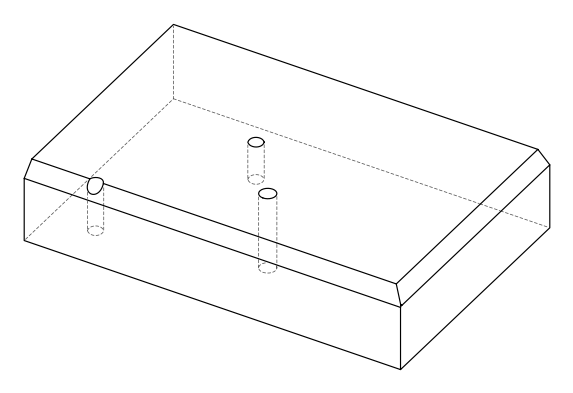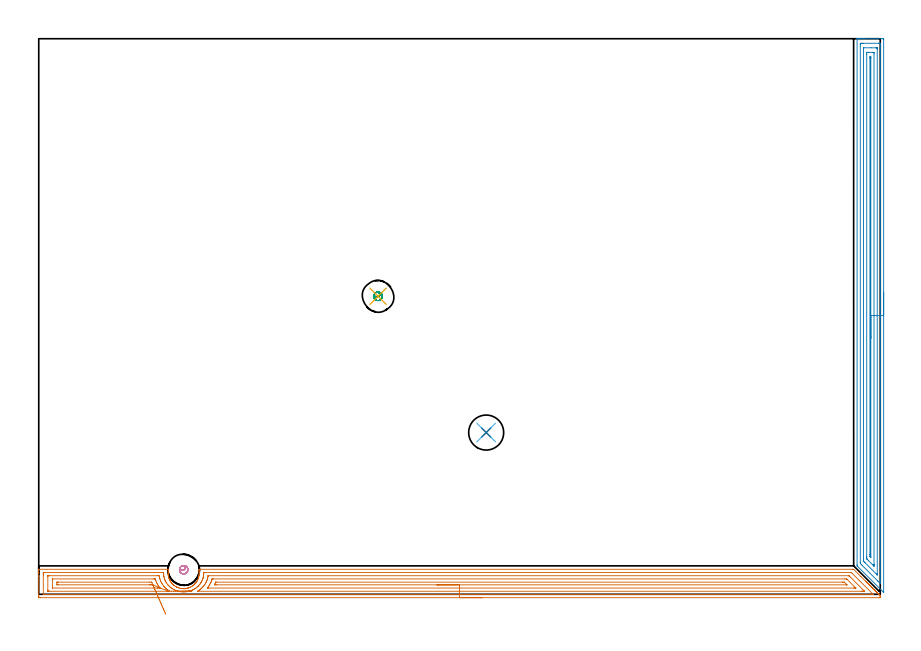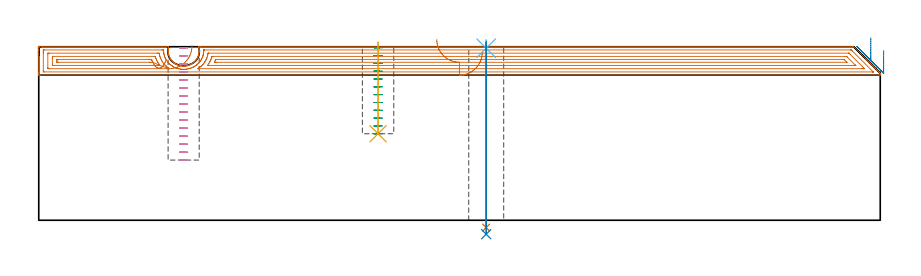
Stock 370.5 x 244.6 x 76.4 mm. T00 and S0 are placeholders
(PLAN: 8 operations, 5 tool changes, 27.3 min)
(1 AREA_MILL | FG_CHAMFER_SURFACE | UGT0205_001 | 14.74 min | 28947 mm3)
(2 AREA_MILL_1 | FG_CHAMFER_SURFACE_1 | UGT0205_001 | 9.7 min | 16164 mm3)
(3 MILL_BLIND_HOLE_FROM_SOLID_MATERIAL | STEP1POCKET | UGT0201_128 | Spiral | 0.92 min | 5716 mm3)
(4 MILL_BLIND_HOLE_FROM_SOLID_MATERIAL_1 | STEP1POCKET_1 | UGT0201_128 | Spiral | 1.11 min | 7000 mm3)
(5 BORE_BLIND_HOLE | STEP1POCKET | UGT0332_073 | 0.16 min | 4 mm3)
(6 SPOT_DRILL | STEP1HOLE | NXT0321_9005460120000 | 0.03 min | 2 mm3)
(7 DRILL_THROUGH_HOLE_INTO_CENTER | STEP1HOLE | NXT0301_065 | 0.33 min | 5286 mm3)
(8 DRILL_TO_ENLARGE_THROUGH_HOLE | STEP1HOLE | UGT0301_284 | 0.34 min | 8915 mm3)
(TOOL UGT0205_001 | Chamfer Mill 20 x 3 x 45 deg. | D20 FL50 Z2)
(TOOL UGT0201_128 | Carbide End Mill 10.0 | D10 FL15 Z4)
(TOOL UGT0332_073 | 13.8 mm Rough Boring Bar | D13.8)
(TOOL NXT0321_9005460120000 | NC Spot Drill, 142deg, 12mm, Carbide, Uncoated | D12 PA142 FL30 Z2)
(TOOL NXT0301_065 | Carbide Drill 9.4mm [860.1-0940-075A1-MM 2214] | D9.4 PA140 FL98 Z2)
(TOOL UGT0301_284 | Twist Drill 15.4 mm | D15.4 PA118 FL120 Z2)
(OP 1 AREA_MILL)
G17 G21 G94 G90
T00 M6
G54
G17 G0 G90 X195.25 Y-1.5 S1061 M3
G43 Z86.4 H0
Z73.9
G94 G1 X195.212 Z73.028 F250.
X195.098 Z72.163
X194.909 Z71.312
X194.647 Z70.48
X194.313 Z69.674
X193.91 Z68.9
X193.441 Z68.164
X192.91 Z67.472
X192.321 Z66.829
X191.678 Z66.239
X190.986 Z65.708
X190.25 Z65.24
X189.476 Z64.837
X188.67 Z64.503
X187.838 Z64.241
X186.986 Z64.052
X186.122 Z63.938
X185.25 Z63.9
X0.628
X0.13 Y-1.495 Z63.904
X0.009 Y-1.492 Z63.906
X0.005 Y-1.001 Z64.396
X0. Y-0.38 Z65.018
Y7.847 Z73.241
Y9.259 Z74.655
Y9.616 Z75.012
Y10.597 Z75.997
X0.008 Y10.978 Z76.369
X0.01 Y10.997 Z76.388
X0.181 Y11. Z76.4
X56.953
X57.142 Y10.996 Z76.39
X57.152 Y10.982 Z76.377
X57.158 Y10.972 Z76.369
X57.153 Y10.95 Z76.35
X57.135 Y10.86 Z76.26
X57.09 Y10.651 Z76.049
X57.018 Y10.25 Z75.648
X56.975 Y9.771 Z75.17
X56.958 Y9.33 Z74.73
X56.971 Y8.89 Z74.289
X57.007 Y8.45 Z73.85
X57.018 Y8.352 Z73.751
X57.09 Y7.96 Z73.358
X57.117 Y7.847 Z73.245
X57.18 Y7.57 Z72.969
X57.313 Y7.127 Z72.527
X57.375 Y6.962 Z72.362
X57.477 Y6.69 Z72.089
X57.68 Y6.247 Z71.645
X57.768 Y6.077 Z71.475
X57.906 Y5.811 Z71.209
X58.025 Y5.635 Z71.034
X58.21 Y5.36 Z70.759
X58.294 Y5.249 Z70.647
X58.337 Y5.192 Z70.59
X58.458 Y5.03 Z70.43
X58.534 Y4.93 Z70.329
X58.69 Y4.75 Z70.149
X58.806 Y4.617 Z70.016
X59.1 Y4.328 Z69.726
X59.405 Y4.05 Z69.45
X59.55 Y3.931 Z69.331
X59.699 Y3.818 Z69.218
X60.14 Y3.522 Z68.922
X60.593 Y3.252 Z68.651
X60.748 Y3.171 Z68.569
X60.976 Y3.069 Z68.465
X61.114 Y3.007 Z68.404
X61.486 Y2.861 Z68.257
X61.931 Y2.721 Z68.118
X62.38 Y2.61 Z68.006
X62.826 Y2.528 Z67.928
X63.274 Y2.476 Z67.875
X63.609 Y2.458 Z67.856
X63.783 Z67.853
X64. Y2.457 Z67.854
X64.106 Y2.465 Z67.856
X64.167 Y2.467 Z67.86
X64.568 Y2.504 Z67.902
X64.615 Y2.508 Z67.906
X65.061 Y2.576 Z67.973
X65.304 Y2.631 Z68.028
X65.447 Y2.664 Z68.06
X65.499 Y2.675 Z68.073
X65.509 Y2.677 Z68.075
X65.787 Y2.759 Z68.156
X65.954 Y2.808 Z68.205
X66.404 Y2.976 Z68.374
X66.854 Y3.17 Z68.57
X67.235 Y3.388 Z68.786
X67.302 Y3.426 Z68.825
X67.742 Y3.706 Z69.104
X68.129 Y4.005 Z69.405
X68.187 Y4.05 Z69.45
X68.468 Y4.308 Z69.703
X68.576 Y4.403 Z69.803
X68.635 Y4.457 Z69.856
X68.799 Y4.638 Z70.036
X68.956 Y4.809 Z70.209
X69.066 Y4.93 Z70.33
X69.273 Y5.192 Z70.592
X69.306 Y5.235 Z70.634
X69.47 Y5.466 Z70.864
X69.529 Y5.549 Z70.946
X69.581 Y5.635 Z71.032
X69.688 Y5.811 Z71.209
X69.92 Y6.246 Z71.646
X70.009 Y6.44 Z71.838
X70.123 Y6.69 Z72.089
X70.225 Y6.962 Z72.36
X70.284 Y7.12 Z72.518
X70.364 Y7.373 Z72.772
X70.426 Y7.57 Z72.97
X70.518 Y8.009 Z73.408
X70.588 Y8.45 Z73.85
X70.629 Y8.89 Z74.289
X70.642 Y9.33 Z74.73
X70.625 Y9.771 Z75.17
X70.58 Y10.21 Z75.609
X70.514 Y10.644 Z76.042
X70.455 Y10.949 Z76.348
X70.447 Y10.994 Z76.392
X71.258 Y11. Z76.4
X358.249
X358.795 Y10.999 Z76.383
X358.851 Y10.95 Z76.348
X361.955 Y7.847 Z73.243
X364.019 Y5.782 Z71.178
X364.122 Y5.678 Z71.078
X364.21 Y5.59 Z70.99
X364.314 Y5.487 Z70.883
X364.414 Y5.386 Z70.786
X364.508 Y5.292 Z70.692
X364.609 Y5.192 Z70.588
X364.706 Y5.094 Z70.494
X364.806 Y4.994 Z70.394
X364.904 Y4.897 Z70.293
X364.998 Y4.802 Z70.202
X365.104 Y4.696 Z70.096
X365.199 Y4.602 Z69.999
X365.29 Y4.511 Z69.91
X365.402 Y4.398 Z69.798
X365.494 Y4.308 Z69.704
X365.582 Y4.219 Z69.618
X365.7 Y4.1 Z69.5
X365.789 Y4.013 Z69.409
X365.874 Y3.927 Z69.326
X365.998 Y3.802 Z69.202
X366.084 Y3.718 Z69.114
X366.165 Y3.635 Z69.034
X366.296 Y3.504 Z68.904
X366.379 Y3.423 Z68.819
X366.457 Y3.343 Z68.742
X366.594 Y3.206 Z68.605
X366.674 Y3.128 Z68.524
X366.749 Y3.051 Z68.45
X366.892 Y2.908 Z68.307
X366.969 Y2.833 Z68.229
X367.041 Y2.759 Z68.158
X367.19 Y2.61 Z68.009
X367.264 Y2.538 Z67.934
X367.333 Y2.467 Z67.866
X367.488 Y2.312 Z67.711
X367.559 Y2.243 Z67.639
X367.625 Y2.175 Z67.574
X367.786 Y2.014 Z67.413
X367.853 Y1.948 Z67.344
X367.917 Y1.883 Z67.282
X368.084 Y1.716 Z67.115
X368.148 Y1.653 Z67.05
X368.209 Y1.591 Z66.99
X368.382 Y1.418 Z66.817
X368.443 Y1.358 Z66.755
X368.501 Y1.299 Z66.698
X368.68 Y1.12 Z66.519
X368.738 Y1.063 Z66.46
X368.793 Y1.007 Z66.406
X368.978 Y0.822 Z66.221
X369.033 Y0.768 Z66.165
X369.085 Y0.715 Z66.114
X369.276 Y0.524 Z65.923
X369.328 Y0.473 Z65.87
X369.377 Y0.423 Z65.822
X369.574 Y0.226 Z65.625
X369.623 Y0.178 Z65.575
X369.669 Y0.132 Z65.53
X369.872 Y-0.072 Z65.327
X369.918 Y-0.117 Z65.281
X370.044 Y-0.244 Z65.156
X370.17 Y-0.37 Z65.029
X370.36 Y-0.559 Z64.839
X370.468 Y-0.67 Z64.727
X370.499 Y-0.709 Z64.686
X370.5 Y-1.001 Z64.397
Y-1.096 Z64.303
X370.499 Y-1.491 Z63.905
X370.384 Y-1.5 Z63.9
X185.25
Y-0.086 Z65.314
X2.384 Y-0.085 Z65.315
X2.01 Y-0.079 Z65.321
X2.006 Y0.041 Z65.441
X2.001 Y0.294 Z65.694
X2. Y8.258 Z73.658
X2.001 Y8.732 Z74.132
X2.002 Y9.141 Z74.541
X2.01 Y9.554 Z74.954
X2.019 Y9.58 Z74.98
X2.039 Y9.581 Z74.981
X2.092 Y9.584 Z74.984
X2.2 Y9.585 Z74.985
X2.416 Y9.586 Z74.986
X54.302
X54.711 Y9.583 Z74.983
X54.915 Y9.58 Z74.98
X54.957 Y9.579 Z74.979
X54.96 Y9.54 Z74.94
X54.963 Y9.479 Z74.879
X54.975 Y8.92 Z74.32
X54.988 Y8.732 Z74.132
X55.02 Y8.366 Z73.766
X55.081 Y7.93 Z73.33
X55.097 Y7.847 Z73.247
X55.165 Y7.525 Z72.925
X55.327 Y6.962 Z72.362
X55.395 Y6.735 Z72.135
X55.551 Y6.335 Z71.735
X55.665 Y6.077 Z71.477
X55.79 Y5.804 Z71.204
X56.059 Y5.273 Z70.673
X56.11 Y5.192 Z70.592
X56.205 Y5.048 Z70.448
X56.747 Y4.308 Z69.708
X56.953 Y4.06 Z69.46
X57.262 Y3.724 Z69.124
X57.573 Y3.423 Z68.823
X57.847 Y3.174 Z68.574
X58.204 Y2.888 Z68.288
X58.703 Y2.538 Z67.938
X58.741 Y2.512 Z67.912
X58.82 Y2.46 Z67.86
X59.408 Y2.121 Z67.521
X59.635 Y2.003 Z67.403
X59.779 Y1.938 Z67.338
X60.441 Y1.653 Z67.053
X60.529 Y1.619 Z67.019
X60.585 Y1.598 Z66.998
X61.089 Y1.444 Z66.844
X61.424 Y1.354 Z66.754
X61.824 Y1.256 Z66.656
X62.318 Y1.167 Z66.567
X62.505 Y1.139 Z66.539
X63.056 Y1.077 Z66.477
X63.212 Y1.068 Z66.468
X63.822 Y1.049 Z66.449
X64.106 Y1.051 Z66.451
X64.672 Y1.092 Z66.492
X65. Y1.127 Z66.527
X65.461 Y1.196 Z66.596
X65.894 Y1.286 Z66.686
X66.195 Y1.355 Z66.755
X66.788 Y1.529 Z66.929
X66.882 Y1.56 Z66.96
X67.137 Y1.653 Z67.053
X67.682 Y1.878 Z67.278
X67.953 Y1.997 Z67.397
X68.133 Y2.092 Z67.492
X68.576 Y2.342 Z67.742
X68.699 Y2.416 Z67.816
X68.888 Y2.538 Z67.938
X69.233 Y2.773 Z68.173
X69.47 Y2.954 Z68.354
X69.732 Y3.163 Z68.563
X70.023 Y3.423 Z68.823
X70.199 Y3.586 Z68.986
X70.364 Y3.751 Z69.151
X70.628 Y4.046 Z69.446
X70.854 Y4.308 Z69.708
X71.031 Y4.532 Z69.932
X71.258 Y4.838 Z70.238
X71.397 Y5.055 Z70.455
X71.479 Y5.192 Z70.592
X71.716 Y5.624 Z71.024
X71.937 Y6.077 Z71.477
X72.004 Y6.224 Z71.624
X72.152 Y6.585 Z71.985
X72.25 Y6.865 Z72.265
X72.28 Y6.962 Z72.362
X72.376 Y7.29 Z72.69
X72.439 Y7.563 Z72.963
X72.494 Y7.847 Z73.247
X72.569 Y8.319 Z73.719
X72.609 Y8.732 Z74.132
X72.631 Y9.143 Z74.543
X72.644 Y9.547 Z74.947
X72.651 Y9.58 Z74.98
X72.67 Y9.581 Z74.981
X72.723 Y9.584 Z74.984
X72.83 Y9.585 Z74.985
X73.046 Y9.586 Z74.986
X357.387
X357.602 Y9.584 Z74.984
X357.71 Y9.581 Z74.981
X357.759 Y9.579 Z74.979
X357.866 Y9.475 Z74.875
X358.249 Y9.099 Z74.499
X367.338 Y0.011 Z65.411
X367.376 Y-0.028 Z65.372
X367.411 Y-0.069 Z65.331
X367.418 Y-0.08 Z65.32
X367.412 Y-0.082 Z65.318
X367.369 Y-0.084 Z65.316
X367.19 Y-0.086 Z65.314
X367.159
X185.25
Y1.328 Z66.728
X70.364 Y1.329 Z66.729
X70.137 Y1.331 Z66.731
X70.032 Y1.334 Z66.734
X70.015 Y1.335 Z66.735
X70.024 Y1.344 Z66.744
X70.075 Y1.381 Z66.781
X70.412 Y1.606 Z67.006
X70.479 Y1.653 Z67.053
X70.923 Y1.985 Z67.385
X71.258 Y2.249 Z67.649
X71.414 Y2.384 Z67.784
X71.584 Y2.538 Z67.938
X71.874 Y2.813 Z68.213
X72.152 Y3.1 Z68.5
X72.306 Y3.271 Z68.671
X72.436 Y3.423 Z68.823
X72.709 Y3.756 Z69.156
X73.046 Y4.201 Z69.601
X73.089 Y4.265 Z69.665
X73.116 Y4.308 Z69.708
X73.421 Y4.822 Z70.222
X73.62 Y5.192 Z70.592
X73.726 Y5.404 Z70.804
X73.94 Y5.853 Z71.253
X74.004 Y6.014 Z71.414
X74.027 Y6.077 Z71.477
X74.232 Y6.673 Z72.073
X74.322 Y6.962 Z72.362
X74.418 Y7.374 Z72.774
X74.51 Y7.847 Z73.247
X74.561 Y8.117 Z73.517
X74.571 Y8.15 Z73.55
X74.577 Y8.164 Z73.564
X74.59 Y8.166 Z73.566
X74.67 Y8.169 Z73.569
X74.834 Y8.171 Z73.571
X356.461
X356.571 Y8.17 Z73.57
X356.658 Y8.167 Z73.567
X356.712 Y8.165 Z73.565
X356.752 Y8.137 Z73.537
X357.05 Y7.847 Z73.247
X357.355 Y7.545 Z72.945
X362.72 Y2.181 Z67.581
X363.245 Y1.653 Z67.053
X363.417 Y1.477 Z66.877
X363.542 Y1.347 Z66.747
X363.375 Y1.335 Z66.735
X363.045 Y1.331 Z66.731
X362.72 Y1.329 Z66.729
X362.154 Y1.328 Z66.728
X185.25
Y2.743 Z68.143
X74.834
X74.626 Y2.744 Z68.144
X74.304 Y2.749 Z68.149
X74.218 Y2.752 Z68.152
X74.773 Y3.483 Z68.883
X74.834 Y3.569 Z68.969
X75.117 Y4.028 Z69.428
X75.284 Y4.308 Z69.708
X75.438 Y4.595 Z69.995
X75.728 Y5.167 Z70.567
X75.736 Y5.185 Z70.585
X75.74 Y5.192 Z70.592
X75.99 Y5.818 Z71.218
X76.085 Y6.077 Z71.477
X76.225 Y6.47 Z71.87
X76.311 Y6.711 Z72.111
X76.329 Y6.751 Z72.151
X76.365 Y6.753 Z72.153
X76.451 Y6.755 Z72.155
X76.622 Y6.757 Z72.157
X76.829
X354.88
X355.567 Y6.754 Z72.154
X355.664 Y6.752 Z72.152
X355.689 Y6.75 Z72.15
X355.715 Y6.729 Z72.129
X355.768 Y6.679 Z72.079
X355.972 Y6.478 Z71.878
X359.457 Y2.993 Z68.393
X359.61 Y2.838 Z68.238
X359.682 Y2.76 Z68.16
X359.692 Y2.747 Z68.147
X359.69
X359.662 Y2.745 Z68.145
X359.143 Y2.743 Z68.143
X358.937
X185.25
Y4.157 Z69.557
X78.411
X77.667 Y4.158 Z69.558
X77.516 Y4.16 Z69.56
X77.377 Y4.164 Z69.564
X77.432 Y4.308 Z69.708
X77.456 Y4.367 Z69.767
X77.516 Y4.497 Z69.897
X77.732 Y4.979 Z70.379
X77.826 Y5.192 Z70.592
X77.886 Y5.321 Z70.721
X77.892 Y5.332 Z70.732
X77.925 Y5.336 Z70.736
X78.005 Y5.34 Z70.74
X78.106 Y5.342 Z70.742
X353.779 Y5.343 Z70.743
X354.525 Y5.339 Z70.739
X354.595 Y5.336 Z70.736
X354.673 Y5.321 Z70.721
X354.805 Y5.192 Z70.592
X355.567 Y4.434 Z69.834
X355.69 Y4.308 Z69.708
X355.81 Y4.18 Z69.58
X355.823 Y4.162 Z69.562
X355.81 Y4.161 Z69.561
X355.77 Y4.158 Z69.558
X355.719 Y4.157 Z69.557
X355.567
X185.25
X184.378 Z69.595
X183.513 Z69.709
X182.662 Z69.898
X181.83 Z70.16
X181.024 Z70.494
X180.25 Z70.897
X179.514 Z71.365
X178.822 Z71.896
X178.179 Z72.486
X177.59 Z73.129
X177.058 Z73.821
X176.59 Z74.557
X176.187 Z75.331
X175.853 Z76.137
X175.591 Z76.969
X175.402 Z77.82
X175.288 Z78.685
X175.25 Z79.557
G0 Z86.4
X67.451 Y1.465
Z76.866
G1 X67.424 Z75.994
X67.322 Y1.463 Z75.128
X67.144 Y1.461 Z74.273
X66.893 Y1.458 Z73.438
X66.57 Y1.453 Z72.628
X66.177 Y1.448 Z71.849
X65.718 Y1.442 Z71.107
X65.196 Y1.435 Z70.408
X64.616 Y1.428 Z69.757
X63.98 Y1.419 Z69.159
X63.295 Y1.41 Z68.619
X62.566 Y1.401 Z68.141
X61.797 Y1.391 Z67.728
X60.996 Y1.38 Z67.383
X60.167 Y1.369 Z67.11
X59.318 Y1.358 Z66.91
X58.455 Y1.347 Z66.785
X57.584 Y1.335 Z66.735
X57.278 Y1.331 Z66.731
X56.953 Y1.33 Z66.73
X56.387 Y1.329 Z66.729
X4.532
X4.204 Y1.33 Z66.73
X4.095 Y1.332 Z66.732
X4.017 Y1.335 Z66.735
X4.01 Y1.451 Z66.851
X4.004 Y1.653 Z67.053
X4.001 Y1.854 Z67.254
X4. Y7.847 Z73.247
X4.001 Y8.047 Z73.447
X4.006 Y8.116 Z73.516
X4.01 Y8.163 Z73.563
X4.041 Y8.165 Z73.565
X4.204 Y8.168 Z73.568
X4.771 Y8.171 Z73.571
X52.155
X52.483 Y8.17 Z73.57
X52.811 Y8.167 Z73.567
X53.02 Y8.164 Z73.564
X53.087 Y7.847 Z73.247
X53.249 Y7.089 Z72.489
X53.283 Y6.962 Z72.362
X53.377 Y6.627 Z72.027
X53.579 Y6.077 Z71.477
X53.709 Y5.749 Z71.149
X53.978 Y5.192 Z70.592
X54.271 Y4.648 Z70.048
X54.504 Y4.308 Z69.708
X55.092 Y3.495 Z68.895
X55.152 Y3.423 Z68.823
X55.165 Y3.408 Z68.808
X55.587 Y2.951 Z68.351
X56.006 Y2.538 Z67.938
X56.059 Y2.488 Z67.888
X56.475 Y2.126 Z67.526
X56.953 Y1.773 Z67.173
X57.122 Y1.653 Z67.053
X57.584 Y1.335 Z66.735
X53.377 Y2.75 Z68.15
X53.166 Y2.747 Z68.147
X52.483 Y2.743 Z68.143
X52.276
X6.124
X6.068 Y2.744 Z68.144
X6.029 Y2.747 Z68.147
X6.013 Y2.749 Z68.149
X6.01 Y2.767 Z68.167
X6.005 Y2.983 Z68.383
X6. Y3.415 Z68.815
Y6.069 Z71.469
X6.006 Y6.516 Z71.916
X6.01 Y6.734 Z72.134
X6.015 Y6.751 Z72.151
X6.041 Y6.753 Z72.153
X6.101 Y6.755 Z72.155
X6.2 Y6.757 Z72.157
X50.695
X50.903 Y6.756 Z72.156
X51.159 Y6.753 Z72.153
X51.28 Y6.75 Z72.15
X51.319 Y6.651 Z72.051
X51.465 Y6.2 Z71.6
X51.508 Y6.077 Z71.477
X51.589 Y5.851 Z71.251
X51.869 Y5.192 Z70.592
X52.105 Y4.681 Z70.081
X52.314 Y4.308 Z69.708
X52.483 Y4.013 Z69.413
X52.901 Y3.423 Z68.823
X53.377 Y2.765 Z68.165
Y2.75 Z68.15
X50.228 Y4.169 Z69.569
X49.953 Y4.161 Z69.561
X49.801 Y4.159 Z69.559
X49.059 Y4.157 Z69.557
X48.907
X8.522 Y4.158 Z69.558
X8.218 Y4.161 Z69.561
X8.023 Y4.164 Z69.564
X8.01 Y4.213 Z69.613
X8.007 Y4.308 Z69.708
X8. Y4.975 Z70.375
X8.001 Y5.192 Z70.592
X8.002 Y5.276 Z70.676
X8.006 Y5.317 Z70.717
X8.009 Y5.332 Z70.732
X8.066 Y5.336 Z70.736
X8.37 Y5.341 Z70.741
X8.522 Y5.343 Z70.743
X48.907
X49.653 Y5.339 Z70.739
X49.702 Y5.336 Z70.736
X49.756 Y5.236 Z70.636
X49.775 Y5.192 Z70.592
X49.801 Y5.131 Z70.531
X50.167 Y4.308 Z69.708
X50.228 Y4.169 Z69.569
X50.497 Y3.557 Z69.008
X50.784 Y2.902 Z68.508
X51.087 Y2.21 Z68.072
X51.404 Y1.486 Z67.704
X51.734 Y0.735 Z67.405
X52.072 Y-0.037 Z67.18
X52.417 Y-0.824 Z67.029
X52.766 Y-1.62 Z66.953
X53.116 Y-2.419
X53.465 Y-3.215 Z67.029
X53.81 Y-4.001 Z67.181
X54.148 Y-4.773 Z67.407
X54.478 Y-5.524 Z67.706
X54.795 Y-6.248 Z68.075
X55.098 Y-6.94 Z68.511
X55.385 Y-7.594 Z69.011
X55.653 Y-8.206 Z69.572
X55.901 Y-8.771 Z70.189
G0 Z86.4
M5
M2
(OP 2 AREA_MILL_1)
G17 G21 G94 G90
T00 M6
G54
G17 G0 G90 X372. Y132.7 S1061 M3
G43 Z86.4 H0
Z74.7
G94 G1 Y132.662 Z73.828 F250.
Y132.548 Z72.964
Y132.359 Z72.112
Y132.097 Z71.28
Y131.763 Z70.474
Y131.36 Z69.7
Y130.891 Z68.964
Y130.36 Z68.272
Y129.771 Z67.629
Y129.128 Z67.04
Y128.436 Z66.509
Y127.7 Z66.04
Y126.926 Z65.637
Y126.12 Z65.303
Y125.288 Z65.041
Y124.436 Z64.852
Y123.572 Z64.738
Y122.7 Z64.7
X371.999 Y0.952 Z64.701
X371.998 Y0.91 Z64.702
X371.991 Y0.813 Z64.705
X371.915 Y0.885 Z64.783
X371.847 Y0.952 Z64.851
X360.325 Y12.475 Z76.374
X360.307 Y12.504 Z76.393
X360.3 Y12.885 Z76.4
Y244.448
X360.303 Y244.59 Z76.388
X360.328 Y244.593 Z76.364
X360.66 Y244.6 Z76.039
X361.111 Z75.589
X361.715 Z74.98
X362.905 Z73.792
X363.489 Z73.205
X371.472 Z65.225
X371.766 Y244.598 Z64.931
X371.992 Y244.59 Z64.706
X371.999 Y244.363 Z64.699
X372. Y122.7 Z64.7
X370.586 Z66.114
Y4.966
X370.585 Y4.677 Z66.115
X370.287 Y4.966 Z66.413
X369.698 Y5.552 Z67.002
X369.392 Y5.858 Z67.308
X362.602 Y12.648 Z74.098
X362.259 Y12.993 Z74.441
X361.715 Y13.547 Z74.985
X361.714 Y13.885 Z74.986
Y242.218
X361.715 Y242.59 Z74.985
X362.224 Y242.598 Z74.476
X362.602 Y242.599 Z74.098
X363.109 Y242.6 Z73.591
X369.698 Z67.002
X370.207 Y242.598 Z66.493
X370.585 Y242.59 Z66.115
X370.586 Y242.218 Z66.114
Y122.7
X369.172 Z67.528
X369.171 Y9.063 Z67.529
X369.17 Y8.533 Z67.53
X369.167 Z67.533
X363.814 Y13.885 Z72.886
X363.489 Y14.212 Z73.211
X363.21 Y14.498 Z73.491
X363.142 Y14.569 Z73.558
X363.135 Y14.657 Z73.565
X363.132 Y14.777 Z73.568
X363.129 Y15.139 Z73.571
Y240.434
X363.13 Y240.525 Z73.57
X363.132 Y240.569 Z73.568
X363.134 Y240.584 Z73.566
X363.161 Y240.59 Z73.539
X363.326 Y240.598 Z73.374
X366.429 Y240.6 Z70.271
X368.646 Z68.054
X368.811 Z67.889
X368.976 Y240.598 Z67.724
X369.085 Y240.594 Z67.615
X369.165 Y240.589 Z67.535
X369.167 Y240.554 Z67.533
X369.169 Y240.434 Z67.531
X369.171 Y240.072 Z67.529
X369.172 Y122.7 Z67.528
X367.757 Z68.943
Y13.161
X367.756 Y12.993 Z68.944
X367.75 Y12.422 Z68.95
X367.747 Y12.414 Z68.953
X367.712 Y12.444 Z68.988
X367.632 Y12.519 Z69.068
X367.474 Y12.675 Z69.226
X367.155 Y12.993 Z69.545
X365.372 Y14.777 Z71.328
X365.263 Y14.886 Z71.437
X364.873 Y15.277 Z71.827
X364.679 Y15.476 Z72.021
X364.583 Y15.578 Z72.117
X364.55 Y15.625 Z72.15
X364.548 Y15.669 Z72.152
X364.543 Y16.393 Z72.157
Y16.561
Y237.758
X364.547 Y238.479 Z72.153
X364.549 Y238.577 Z72.151
X364.636 Y238.59 Z72.064
X364.845 Y238.595 Z71.855
X365.263 Y238.6 Z71.437
X365.313 Z71.387
X367.087 Z69.613
X367.473 Y238.596 Z69.227
X367.665 Y238.591 Z69.035
X367.75 Y238.586 Z68.95
X367.752 Y238.521 Z68.948
X367.757 Y237.927 Z68.943
Y122.7
X366.343 Z70.357
Y17.259
X366.342 Y16.561 Z70.358
X366.339 Y16.37 Z70.361
X366.336 Y16.304 Z70.364
X366.331 Y16.279 Z70.369
X366.264 Y16.342 Z70.436
X366.15 Y16.453 Z70.55
X366.047 Y16.561 Z70.653
X365.964 Y16.663 Z70.736
X365.962 Y16.75 Z70.738
X365.958 Y17.453 Z70.742
X365.957 Y17.647 Z70.743
Y236.169
X365.959 Y236.363 Z70.741
X365.961 Y236.492 Z70.739
X365.964 Y236.587 Z70.736
X365.995 Y236.59 Z70.705
X366.15 Y236.597 Z70.55
X366.239 Y236.599 Z70.461
X366.293 Y236.597 Z70.407
X366.323 Y236.594 Z70.377
X366.334 Y236.592 Z70.366
X366.336 Y236.556 Z70.364
X366.341 Y236.169 Z70.359
X366.343 Y235.975 Z70.357
Y122.7
Y121.828 Z70.395
Y120.963 Z70.509
Y120.112 Z70.698
Y119.28 Z70.96
Y118.474 Z71.294
Y117.7 Z71.697
Y116.964 Z72.165
Y116.272 Z72.696
Y115.629 Z73.286
Y115.04 Z73.929
Y114.508 Z74.621
Y114.04 Z75.357
Y113.637 Z76.131
Y113.303 Z76.937
Y113.041 Z77.769
Y112.852 Z78.62
Y112.738 Z79.485
Y112.7 Z80.357
G0 Z86.4
M5
M2
(OP 3 MILL_BLIND_HOLE_FROM_SOLID_MATERIAL)
G17 G21 G94 G90
T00 M6
G54
G17 G0 G90 X149.4 Y131.2 S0 M3
G43 Z86.4 H0
Z75.958
G94 G3 X149.939 Y132.561 R0.787 F250.
X148.015 Y132.501 R1.361
X148.099 Y129.815 R1.9
X148.015 Y132.501 R-1.9
X148.057 Y131.158 R0.95
X149.4 Y131.2 R0.95
G0 Z72.517
G3 X149.939 Y132.561 R0.787
X148.015 Y132.501 R1.361
X148.099 Y129.815 R1.9
X148.015 Y132.501 R-1.9
X148.057 Y131.158 R0.95
X149.4 Y131.2 R0.95
G0 Z69.075
G3 X149.939 Y132.561 R0.787
X148.015 Y132.501 R1.361
X148.099 Y129.815 R1.9
X148.015 Y132.501 R-1.9
X148.057 Y131.158 R0.95
X149.4 Y131.2 R0.95
G0 Z65.633
G3 X149.939 Y132.561 R0.787
X148.015 Y132.501 R1.361
X148.099 Y129.815 R1.9
X148.015 Y132.501 R-1.9
X148.057 Y131.158 R0.95
X149.4 Y131.2 R0.95
G0 Z62.192
G3 X149.939 Y132.561 R0.787
X148.015 Y132.501 R1.361
X148.099 Y129.815 R1.9
X148.015 Y132.501 R-1.9
X148.057 Y131.158 R0.95
X149.4 Y131.2 R0.95
G0 Z58.75
G3 X149.939 Y132.561 R0.787
X148.015 Y132.501 R1.361
X148.099 Y129.815 R1.9
X148.015 Y132.501 R-1.9
X148.057 Y131.158 R0.95
X149.4 Y131.2 R0.95
G0 Z55.308
G3 X149.939 Y132.561 R0.787
X148.015 Y132.501 R1.361
X148.099 Y129.815 R1.9
X148.015 Y132.501 R-1.9
X148.057 Y131.158 R0.95
X149.4 Y131.2 R0.95
G0 Z51.867
G3 X149.939 Y132.561 R0.787
X148.015 Y132.501 R1.361
X148.099 Y129.815 R1.9
X148.015 Y132.501 R-1.9
X148.057 Y131.158 R0.95
X149.4 Y131.2 R0.95
G0 Z48.425
G3 X149.939 Y132.561 R0.787
X148.015 Y132.501 R1.361
X148.099 Y129.815 R1.9
X148.015 Y132.501 R-1.9
X148.057 Y131.158 R0.95
X149.4 Y131.2 R0.95
G0 Z44.983
G3 X149.939 Y132.561 R0.787
X148.015 Y132.501 R1.361
X148.099 Y129.815 R1.9
X148.015 Y132.501 R-1.9
X148.057 Y131.158 R0.95
X149.4 Y131.2 R0.95
G0 Z41.542
G3 X149.939 Y132.561 R0.787
X148.015 Y132.501 R1.361
X148.099 Y129.815 R1.9
X148.015 Y132.501 R-1.9
X148.057 Y131.158 R0.95
X149.4 Y131.2 R0.95
G0 Z38.1
G3 X149.939 Y132.561 R0.787
X148.015 Y132.501 R1.361
X148.099 Y129.815 R1.9
X148.015 Y132.501 R-1.9
X148.057 Y131.158 R0.95
X149.4 Y131.2 R0.95
G0 Z86.4
M5
M2
(OP 4 MILL_BLIND_HOLE_FROM_SOLID_MATERIAL_1)
G17 G21 G94 G90
T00 M6
G54
G17 G0 G90 X63.8 Y10.8 S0 M3
G43 Z86.4 H0
Z75.873
G94 G3 X64.359 Y12.091 R0.767 F250.
X62.534 Y12.149 R1.291
X62.451 Y9.534 R1.85
X62.534 Y12.149 R-1.85
X62.492 Y10.841 R0.925
X63.8 Y10.8 R0.925
G0 Z72.347
G3 X64.359 Y12.091 R0.767
X62.534 Y12.149 R1.291
X62.451 Y9.534 R1.85
X62.534 Y12.149 R-1.85
X62.492 Y10.841 R0.925
X63.8 Y10.8 R0.925
G0 Z68.82
G3 X64.359 Y12.091 R0.767
X62.534 Y12.149 R1.291
X62.451 Y9.534 R1.85
X62.534 Y12.149 R-1.85
X62.492 Y10.841 R0.925
X63.8 Y10.8 R0.925
G0 Z65.293
G3 X64.359 Y12.091 R0.767
X62.534 Y12.149 R1.291
X62.451 Y9.534 R1.85
X62.534 Y12.149 R-1.85
X62.492 Y10.841 R0.925
X63.8 Y10.8 R0.925
G0 Z61.767
G3 X64.359 Y12.091 R0.767
X62.534 Y12.149 R1.291
X62.451 Y9.534 R1.85
X62.534 Y12.149 R-1.85
X62.492 Y10.841 R0.925
X63.8 Y10.8 R0.925
G0 Z58.24
G3 X64.359 Y12.091 R0.767
X62.534 Y12.149 R1.291
X62.451 Y9.534 R1.85
X62.534 Y12.149 R-1.85
X62.492 Y10.841 R0.925
X63.8 Y10.8 R0.925
G0 Z54.713
G3 X64.359 Y12.091 R0.767
X62.534 Y12.149 R1.291
X62.451 Y9.534 R1.85
X62.534 Y12.149 R-1.85
X62.492 Y10.841 R0.925
X63.8 Y10.8 R0.925
G0 Z51.187
G3 X64.359 Y12.091 R0.767
X62.534 Y12.149 R1.291
X62.451 Y9.534 R1.85
X62.534 Y12.149 R-1.85
X62.492 Y10.841 R0.925
X63.8 Y10.8 R0.925
G0 Z47.66
G3 X64.359 Y12.091 R0.767
X62.534 Y12.149 R1.291
X62.451 Y9.534 R1.85
X62.534 Y12.149 R-1.85
X62.492 Y10.841 R0.925
X63.8 Y10.8 R0.925
G0 Z44.133
G3 X64.359 Y12.091 R0.767
X62.534 Y12.149 R1.291
X62.451 Y9.534 R1.85
X62.534 Y12.149 R-1.85
X62.492 Y10.841 R0.925
X63.8 Y10.8 R0.925
G0 Z40.607
G3 X64.359 Y12.091 R0.767
X62.534 Y12.149 R1.291
X62.451 Y9.534 R1.85
X62.534 Y12.149 R-1.85
X62.492 Y10.841 R0.925
X63.8 Y10.8 R0.925
G0 Z37.08
G3 X64.359 Y12.091 R0.767
X62.534 Y12.149 R1.291
X62.451 Y9.534 R1.85
X62.534 Y12.149 R-1.85
X62.492 Y10.841 R0.925
X63.8 Y10.8 R0.925
G0 Z33.553
G3 X64.359 Y12.091 R0.767
X62.534 Y12.149 R1.291
X62.451 Y9.534 R1.85
X62.534 Y12.149 R-1.85
X62.492 Y10.841 R0.925
X63.8 Y10.8 R0.925
G0 Z30.027
G3 X64.359 Y12.091 R0.767
X62.534 Y12.149 R1.291
X62.451 Y9.534 R1.85
X62.534 Y12.149 R-1.85
X62.492 Y10.841 R0.925
X63.8 Y10.8 R0.925
G0 Z26.5
G3 X64.359 Y12.091 R0.767
X62.534 Y12.149 R1.291
X62.451 Y9.534 R1.85
X62.534 Y12.149 R-1.85
X62.492 Y10.841 R0.925
X63.8 Y10.8 R0.925
G0 Z86.4
M5
M2
(OP 5 BORE_BLIND_HOLE)
G17 G21 G94 G90
T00 M6
G54
G17 G0 G90 X149.4 Y131.2 S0 M3
G43 Z86.4 H0
G94 G85 G98 Z38.1 F250. R78.4
G80
M5
M2
(OP 6 SPOT_DRILL)
G17 G21 G94 G90
T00 M6
G54
G17 G0 G90 X197. Y71.2 S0 M3
G43 Z86.4 H0
G94 G81 G98 Z75.737 F250. R79.4
G80
M5
M2
(OP 7 DRILL_THROUGH_HOLE_INTO_CENTER)
G17 G21 G94 G90
T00 M6
G54
G17 G0 G90 X197. Y71.2 S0 M3
G43 Z86.4 H1
G94 G73 G98 Z-3.211 F250. Q8.846 R78.4
G80
M5
M2
(OP 8 DRILL_TO_ENLARGE_THROUGH_HOLE)
G17 G21 G94 G90
T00 M6
G54
G17 G0 G90 X197. Y71.2 S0 M3
G43 Z86.4 H0
G94 G73 G98 Z-6.127 F250. Q13.754 R78.4
G80
M5
M2
